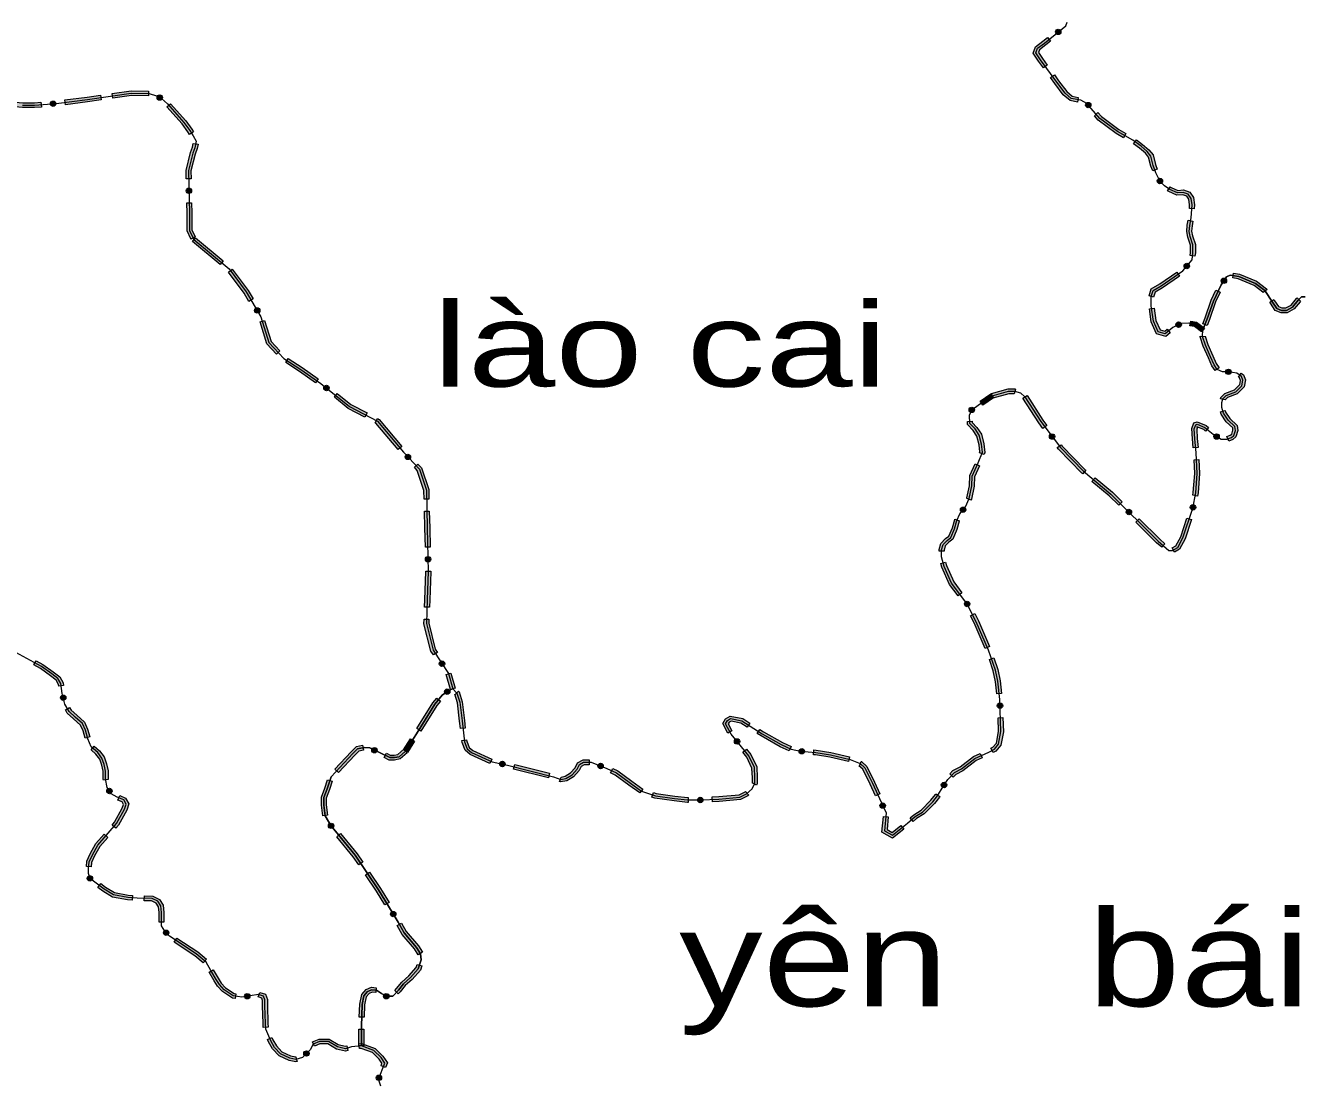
# Model space of a CAD drawing. Header units: metres. Extents: x -835890 to 1024355, y 79891 to 2211954.
# Drawn here: x -450619 to -344200, y 1962861 to 2050853 of the extents above; entities that cross this region are included whole.
import ezdxf
from ezdxf.enums import TextEntityAlignment as Align

# ---------------------------------------------------------------- set-up
doc = ezdxf.new("R2010")
doc.units = ezdxf.units.M
doc.header["$LTSCALE"] = 2200
for name, color, linetype, lineweight in [('10', 7, 'Continuous', 13), ('12', 7, 'Continuous', 13), ('13', 7, 'Continuous', 13), ('15', 7, 'Continuous', 13), ('37', 7, 'Continuous', 13)]:
    doc.layers.add(name, color=color, linetype=linetype, lineweight=lineweight)
doc.layers.add('3', color=7, linetype='Continuous')

msp = doc.modelspace()

# ---------------------------------------------------------------- hatches: boundary and pattern name
at = {"layer": '37'}
for points in [[(-365269, 2049541), (-365650, 2049234), (-366170, 2048840), (-366265, 2048601), (-365938, 2048111), (-365533, 2047554), (-365856, 2047318), (-366267, 2047882), (-366714, 2048554), (-366500, 2049091), (-365897, 2049549), (-365520, 2049852)], [(-364791, 2050182, 1), (-364440, 2050464, 1)], [(-364944, 2046746), (-364586, 2046256), (-363904, 2045345), (-363458, 2044967), (-362949, 2044870), (-363024, 2044477), (-363636, 2044594), (-364197, 2045069), (-364908, 2046018), (-365267, 2046510)], [(-443394, 2045189), (-441824, 2045414), (-440378, 2045387), (-440385, 2044987), (-441799, 2045014), (-443337, 2044793)], [(-452191, 2044697), (-451726, 2044498), (-450854, 2044418), (-449876, 2044418), (-449335, 2044460), (-449304, 2044061), (-449861, 2044018), (-450872, 2044018), (-451825, 2044105), (-452349, 2044330)], [(-448098, 2044355, 1), (-448546, 2044320, 1)], [(-447354, 2044650), (-445501, 2044887), (-444384, 2045047), (-444327, 2044651), (-445447, 2044490), (-447304, 2044253)], [(-439249, 2044746, 1), (-439646, 2044958, 1)], [(-438541, 2044339), (-437275, 2042906), (-436768, 2042229), (-436622, 2041996), (-436961, 2041784), (-437098, 2042003), (-437586, 2042654), (-438841, 2044074)], [(-361970, 2044056, 1), (-362266, 2044395, 1)], [(-361309, 2043605), (-361009, 2043262), (-359584, 2042197), (-358978, 2041848), (-359178, 2041501), (-359804, 2041862), (-361283, 2042967), (-361610, 2043341)], [(-358108, 2041317), (-357596, 2040947), (-357072, 2040503), (-356723, 2040066), (-356521, 2039260), (-356377, 2038876), (-356752, 2038736), (-356904, 2039141), (-357089, 2039885), (-357360, 2040223), (-357843, 2040632), (-358342, 2040993)], [(-436255, 2040961), (-436321, 2040605), (-436504, 2040147), (-436856, 2038738), (-436839, 2038088), (-437239, 2038078), (-437257, 2038782), (-436886, 2040270), (-436707, 2040717), (-436648, 2041034)], [(-355998, 2037732, 1), (-356300, 2038065, 1)], [(-437008, 2036858, 1), (-437019, 2037308, 1)], [(-355293, 2037409), (-355222, 2037362), (-354665, 2037118), (-354187, 2037156), (-353659, 2036964), (-353365, 2036523), (-353278, 2035914), (-353302, 2035579), (-353701, 2035607), (-353680, 2035900), (-353748, 2036376), (-353919, 2036633), (-354242, 2036750), (-354733, 2036711), (-355415, 2037010), (-355515, 2037076)], [(-436788, 2036088), (-436766, 2035232), (-436766, 2033826), (-436490, 2033247), (-436485, 2033238), (-436846, 2033065), (-436851, 2033075), (-437166, 2033735), (-437166, 2035227), (-437188, 2036078)], [(-353402, 2034562), (-353474, 2034176), (-353510, 2033709), (-353440, 2033322), (-353202, 2032607), (-353202, 2031903), (-353238, 2031628), (-353635, 2031681), (-353602, 2031929), (-353602, 2032542), (-353828, 2033222), (-353913, 2033688), (-353871, 2034228), (-353795, 2034636)], [(-436473, 2033170), (-434169, 2031249), (-434426, 2030942), (-436729, 2032863)], [(-433401, 2030544), (-432093, 2028774), (-431672, 2028071), (-432015, 2027866), (-432426, 2028552), (-433722, 2030306)], [(-354057, 2030641, 1), (-353769, 2030987, 1)], [(-354525, 2029975), (-355946, 2028996), (-356544, 2028644), (-356673, 2028224), (-357056, 2028341), (-356881, 2028910), (-356162, 2029334), (-354752, 2030304)], [(-350949, 2029396, 1), (-350705, 2029773, 1)], [(-347553, 2028620), (-347569, 2028644), (-348297, 2029191), (-349627, 2029753), (-350074, 2029824), (-350012, 2030219), (-349517, 2030141), (-348097, 2029540), (-347276, 2028924), (-347222, 2028845)], [(-351126, 2028621), (-351517, 2027816), (-352018, 2026351), (-352213, 2025848), (-352586, 2025992), (-352393, 2026489), (-351887, 2027969), (-351486, 2028796)], [(-431213, 2026918, 1), (-431445, 2027304, 1)], [(-356637, 2027315), (-356480, 2026276), (-356141, 2025497), (-355753, 2025393), (-355561, 2025549), (-355308, 2025239), (-355659, 2024954), (-356431, 2025160), (-356867, 2026164), (-357033, 2027256)], [(-344431, 2027890), (-344485, 2027837), (-344968, 2027232), (-345552, 2026918), (-346067, 2026918), (-346549, 2027111), (-346931, 2027705), (-346991, 2027793), (-346660, 2028018), (-346597, 2027926), (-346282, 2027435), (-345990, 2027318), (-345653, 2027318), (-345229, 2027546), (-344783, 2028104), (-344714, 2028173)], [(-430709, 2026274), (-430174, 2024532), (-429432, 2023740), (-429724, 2023467), (-430529, 2024326), (-431092, 2026156)], [(-353582, 2026231), (-353105, 2026136), (-352449, 2025644), (-352689, 2025324), (-353272, 2025762), (-353661, 2025839)], [(-354392, 2026025, 1), (-354795, 2025823, 1)], [(-352393, 2024943), (-352391, 2024974), (-352173, 2024281), (-351751, 2023323), (-351469, 2022682), (-351225, 2022334), (-351553, 2022104), (-351819, 2022485), (-352117, 2023161), (-352548, 2024140), (-352794, 2024921), (-352792, 2024961)], [(-428737, 2023100), (-427585, 2022354), (-426245, 2021416), (-426475, 2021089), (-427808, 2022022), (-428954, 2022764)], [(-350222, 2021961, 1), (-350666, 2022031, 1)], [(-349391, 2021881), (-349193, 2021742), (-349037, 2021324), (-349133, 2020743), (-349712, 2020164), (-350526, 2019854), (-350727, 2019652), (-350727, 2019655), (-351115, 2019752), (-351089, 2019856), (-350748, 2020197), (-349935, 2020507), (-349507, 2020935), (-349449, 2021284), (-349524, 2021486), (-349620, 2021553)], [(-425386, 2020510, 1), (-425739, 2020790, 1)], [(-424655, 2020185), (-423521, 2019285), (-422184, 2018569), (-422373, 2018216), (-423742, 2018949), (-424904, 2019871)], [(-370007, 2019820), (-370890, 2019231), (-371112, 2019564), (-370229, 2020153)], [(-368279, 2020173), (-368282, 2020174), (-368735, 2020174), (-370063, 2019794), (-370173, 2020179), (-368791, 2020574), (-368236, 2020574), (-368189, 2020563)], [(-365894, 2017285), (-366235, 2017741), (-367555, 2019800), (-367218, 2020015), (-365906, 2017969), (-365574, 2017525)], [(-372004, 2018695, 1), (-371637, 2018955, 1)], [(-421303, 2018096), (-421180, 2018030), (-419293, 2015779), (-419599, 2015522), (-421437, 2017714), (-421492, 2017744)], [(-371787, 2017880), (-371781, 2017782), (-371394, 2017360), (-371017, 2016815), (-370812, 2015992), (-370727, 2015271), (-370791, 2015107), (-371163, 2015253), (-371136, 2015323), (-371206, 2015920), (-371388, 2016647), (-371708, 2017110), (-372173, 2017617), (-372186, 2017857)], [(-352348, 2017052), (-352502, 2017177), (-353065, 2017409), (-353016, 2017425), (-353088, 2017207), (-353052, 2016436), (-352977, 2015689), (-353375, 2015650), (-353451, 2016406), (-353492, 2017263), (-353332, 2017742), (-353050, 2017836), (-352296, 2017525), (-352096, 2017363)], [(-350717, 2018769), (-350684, 2018635), (-350329, 2018101), (-349712, 2017525), (-349658, 2017100), (-349826, 2016574), (-350090, 2016362), (-350419, 2016231), (-350568, 2016602), (-350293, 2016712), (-350170, 2016810), (-350066, 2017137), (-350091, 2017332), (-350636, 2017841), (-351055, 2018470), (-351105, 2018672)], [(-365269, 2016785, 1), (-364999, 2016425, 1)], [(-351624, 2016714, 1), (-351233, 2016491, 1)], [(-362581, 2013493), (-362663, 2013561), (-364597, 2015554), (-364695, 2015685), (-364374, 2015925), (-364292, 2015815), (-362391, 2013855), (-362325, 2013800)], [(-418626, 2014741, 1), (-418935, 2015069, 1)], [(-352909, 2014681), (-352857, 2013511), (-352975, 2011900), (-353021, 2011646), (-353415, 2011717), (-353372, 2011950), (-353258, 2013517), (-353309, 2014663)], [(-417950, 2014313), (-417648, 2013993), (-417044, 2012180), (-417023, 2011384), (-417423, 2011373), (-417442, 2012110), (-418000, 2013783), (-418241, 2014039)], [(-371169, 2014169), (-371593, 2013251), (-371612, 2012459), (-371853, 2011374), (-371886, 2011300), (-372252, 2011462), (-372235, 2011500), (-372011, 2012508), (-371991, 2013344), (-371532, 2014337)], [(-359584, 2010875), (-360377, 2011661), (-361812, 2012854), (-361556, 2013161), (-360107, 2011957), (-359302, 2011159)], [(-416997, 2010384), (-416960, 2008995), (-416924, 2007384), (-417323, 2007375), (-417360, 2008986), (-417397, 2010374)], [(-372681, 2010331, 1), (-372400, 2010682, 1)], [(-358893, 2010472, 1), (-358573, 2010155, 1)], [(-353437, 2010476, 1), (-353357, 2010919, 1)], [(-372853, 2009570), (-372862, 2009549), (-373055, 2008852), (-373391, 2008054), (-373733, 2007798), (-374034, 2007496), (-374130, 2007144), (-374133, 2007049), (-374533, 2007062), (-374528, 2007204), (-374392, 2007704), (-373996, 2008100), (-373718, 2008309), (-373434, 2008984), (-373240, 2009682), (-373221, 2009728)], [(-355998, 2007374), (-356428, 2007748), (-358163, 2009467), (-357882, 2009752), (-356155, 2008041), (-355735, 2007676)], [(-353518, 2009684), (-354054, 2008087), (-354516, 2007205), (-354931, 2006979), (-355123, 2007330), (-354814, 2007498), (-354423, 2008244), (-353897, 2009811)], [(-417096, 2006155, 1), (-417106, 2006605, 1)], [(-374009, 2006132), (-373928, 2005847), (-373323, 2004485), (-372639, 2003572), (-372959, 2003332), (-373670, 2004282), (-374305, 2005710), (-374394, 2006022)], [(-416878, 2005385), (-416877, 2005337), (-416960, 2003007), (-416987, 2002374), (-417386, 2002391), (-417360, 2003022), (-417277, 2005340), (-417278, 2005376)], [(-372101, 2002449, 1), (-372306, 2002850, 1)], [(-371570, 2001851), (-371263, 2001252), (-370331, 1999105), (-370698, 1998946), (-371625, 2001081), (-371926, 2001668)], [(-417028, 2001375), (-417042, 2001043), (-416497, 1998884), (-416324, 1998621), (-416658, 1998401), (-416869, 1998720), (-417444, 2001001), (-417428, 2001391)], [(-449740, 1997925), (-449171, 1997619), (-448306, 1996989), (-447767, 1996574), (-447497, 1996079), (-447465, 1995852), (-447861, 1995796), (-447883, 1995951), (-448078, 1996308), (-448546, 1996669), (-449385, 1997279), (-449930, 1997572)], [(-415817, 1997488, 1), (-416064, 1997864, 1)], [(-369980, 1998154), (-369643, 1997189), (-369445, 1996236), (-369338, 1995190), (-369736, 1995149), (-369841, 1996175), (-370030, 1997082), (-370357, 1998022)], [(-415201, 1996893), (-414851, 1995634), (-415236, 1995527), (-415586, 1996786)], [(-415681, 1995210, 1), (-415318, 1995476, 1)], [(-414400, 1992271), (-414468, 1992883), (-414659, 1994415), (-414872, 1995126), (-414844, 1995098), (-414561, 1995381), (-414518, 1995338), (-414266, 1994498), (-414070, 1992930), (-414002, 1992315)], [(-447423, 1994625, 1), (-447537, 1995060, 1)], [(-416074, 1994539), (-416372, 1994184), (-417694, 1992053), (-418034, 1992264), (-416697, 1994419), (-416380, 1994796)], [(-369461, 1993948, 1), (-369477, 1994397, 1)], [(-446947, 1994016), (-446834, 1993814), (-446355, 1993372), (-445703, 1992802), (-445448, 1992206), (-445267, 1991581), (-445652, 1991470), (-445825, 1992071), (-446035, 1992561), (-446623, 1993075), (-447151, 1993563), (-447296, 1993820)], [(-390531, 1992388), (-391049, 1992718), (-391869, 1992889), (-392027, 1992799), (-392100, 1992670), (-391789, 1992083), (-392142, 1991896), (-392557, 1992678), (-392320, 1993092), (-391936, 1993312), (-390896, 1993095), (-390316, 1992725)], [(-387036, 1990401), (-387773, 1990752), (-389371, 1991650), (-389688, 1991851), (-389473, 1992188), (-389166, 1991993), (-387589, 1991108), (-386864, 1990762)], [(-369233, 1993180), (-369190, 1992005), (-369397, 1990887), (-369806, 1990388), (-370051, 1990265), (-370230, 1990623), (-370061, 1990707), (-369772, 1991061), (-369592, 1992035), (-369633, 1993166)], [(-418225, 1991205), (-418805, 1990281), (-419144, 1990494), (-418564, 1991418)], [(-411962, 1989363), (-413604, 1990101), (-414011, 1990463), (-414271, 1991113), (-414289, 1991277), (-413892, 1991321), (-413879, 1991211), (-413675, 1990699), (-413384, 1990441), (-411798, 1989727)], [(-391225, 1991018, 1), (-391511, 1991366, 1)], [(-444902, 1990792), (-444463, 1990415), (-444083, 1989908), (-443875, 1989325), (-443752, 1988748), (-443752, 1988085), (-443742, 1988030), (-444137, 1987964), (-444152, 1988052), (-444152, 1988706), (-444261, 1989215), (-444440, 1989717), (-444757, 1990140), (-445163, 1990488)], [(-422470, 1990482), (-422864, 1990398), (-423207, 1990054), (-424568, 1988606), (-424860, 1988880), (-423495, 1990333), (-423064, 1990764), (-422554, 1990873)], [(-421763, 1990564, 1), (-421359, 1990366, 1)], [(-418844, 1990236), (-419426, 1989736), (-419884, 1989645), (-420338, 1989645), (-420750, 1989846), (-420574, 1990206), (-420245, 1990045), (-419924, 1990045), (-419607, 1990108), (-419105, 1990539)], [(-390580, 1990545), (-390222, 1990108), (-389729, 1989081), (-389688, 1988183), (-389688, 1987666), (-389739, 1987565), (-390097, 1987743), (-390088, 1987760), (-390088, 1988174), (-390125, 1988981), (-390562, 1989892), (-390889, 1990291)], [(-386199, 1990397, 1), (-385750, 1990356, 1)], [(-382082, 1989518), (-383633, 1989881), (-384840, 1990072), (-384997, 1990087), (-384960, 1990485), (-384790, 1990470), (-383556, 1990274), (-381991, 1989908)], [(-370958, 1989832), (-371456, 1989600), (-372575, 1988751), (-373142, 1988448), (-373371, 1988211), (-373659, 1988489), (-373386, 1988771), (-372791, 1989089), (-371664, 1989944), (-371128, 1990195)], [(-411130, 1989360, 1), (-410689, 1989266, 1)], [(-407077, 1988155), (-409985, 1988890), (-409887, 1989278), (-406979, 1988543)], [(-403671, 1989257), (-404089, 1989257), (-404338, 1989119), (-404517, 1988761), (-404981, 1988255), (-405540, 1987911), (-406057, 1987817), (-406149, 1987851), (-406009, 1988225), (-406020, 1988230), (-405686, 1988291), (-405238, 1988566), (-404850, 1988990), (-404641, 1989408), (-404193, 1989657), (-403671, 1989657)], [(-402938, 1989231, 1), (-402519, 1989068, 1)], [(-379840, 1986674), (-380281, 1987633), (-380883, 1988875), (-381215, 1989174), (-381183, 1989161), (-381032, 1989531), (-380999, 1989518), (-380557, 1989120), (-379919, 1987804), (-379477, 1986841)], [(-425084, 1987878), (-425312, 1987182), (-425572, 1986476), (-425572, 1985905), (-425461, 1985058), (-425858, 1985006), (-425972, 1985879), (-425972, 1986547), (-425690, 1987314), (-425464, 1988003)], [(-399453, 1986904), (-400366, 1987551), (-401514, 1988393), (-401896, 1988576), (-401724, 1988937), (-401307, 1988738), (-400132, 1987875), (-399222, 1987231)], [(-443517, 1986874, 1), (-443760, 1987253, 1)], [(-395428, 1986118), (-395496, 1986118), (-396594, 1986236), (-398204, 1986471), (-398455, 1986555), (-398329, 1986935), (-398111, 1986862), (-396544, 1986633), (-395474, 1986518), (-395428, 1986518)], [(-390388, 1986731), (-390471, 1986655), (-391072, 1986355), (-392857, 1986196), (-393419, 1986167), (-393439, 1986567), (-392885, 1986595), (-391183, 1986746), (-390700, 1986988), (-390658, 1987026)], [(-374257, 1987381, 1), (-374007, 1987756, 1)], [(-442768, 1986682), (-442299, 1986481), (-442030, 1985996), (-442198, 1985469), (-442876, 1984232), (-443114, 1983958), (-443416, 1984221), (-443206, 1984462), (-442567, 1985628), (-442464, 1985953), (-442583, 1986167), (-442926, 1986314)], [(-394653, 1986318, 1), (-394203, 1986318, 1)], [(-379335, 1986053, 1), (-379147, 1985644, 1)], [(-374481, 1986612), (-374512, 1986559), (-374914, 1986036), (-375792, 1985158), (-376418, 1984766), (-376694, 1984530), (-376954, 1984833), (-376656, 1985089), (-376043, 1985473), (-375216, 1986300), (-374843, 1986784), (-374824, 1986817)], [(-377470, 1983889), (-378410, 1983134), (-379297, 1983645), (-379168, 1984941), (-378770, 1984902), (-378873, 1983862), (-378447, 1983617), (-377720, 1984200)], [(-425030, 1983988, 1), (-425313, 1984337, 1)], [(-443770, 1983203), (-444427, 1982447), (-444878, 1981658), (-445130, 1981117), (-445154, 1980756), (-445553, 1980783), (-445524, 1981219), (-445233, 1981842), (-444755, 1982680), (-444072, 1983466)], [(-424386, 1983512), (-423016, 1981826), (-422541, 1981128), (-422871, 1980903), (-423337, 1981586), (-424697, 1983260)], [(-445207, 1979564, 1), (-445316, 1980001, 1)], [(-421977, 1980302), (-421053, 1978946), (-420345, 1977774), (-420687, 1977567), (-421389, 1978730), (-422308, 1980077)], [(-444357, 1979344), (-443957, 1979048), (-443220, 1978605), (-442068, 1978382), (-441717, 1978365), (-441737, 1977965), (-442116, 1977984), (-443366, 1978226), (-444179, 1978714), (-444595, 1979022)], [(-440722, 1978326), (-440028, 1978304), (-439478, 1978029), (-439146, 1977555), (-439103, 1976950), (-439103, 1976323), (-439103, 1976130), (-439503, 1976130), (-439503, 1976323), (-439503, 1976936), (-439537, 1977416), (-439748, 1977717), (-440128, 1977907), (-440734, 1977926)], [(-419886, 1976619, 1), (-420115, 1977007, 1)], [(-438757, 1975090, 1), (-439060, 1975423, 1)], [(-419321, 1976049), (-418926, 1975349), (-417904, 1974152), (-417574, 1973638), (-417910, 1973422), (-418225, 1973913), (-419255, 1975118), (-419670, 1975852)], [(-438027, 1974800), (-436278, 1973654), (-435564, 1973055), (-435821, 1972748), (-436517, 1973332), (-438247, 1974466)], [(-434986, 1972166), (-434580, 1971465), (-434321, 1971056), (-433962, 1970662), (-433244, 1970194), (-433108, 1970172), (-433174, 1969777), (-433392, 1969814), (-434224, 1970354), (-434640, 1970813), (-434922, 1971257), (-435333, 1971966)], [(-417621, 1972500), (-417732, 1972148), (-418427, 1971370), (-419003, 1970871), (-419423, 1970337), (-419582, 1970164), (-419876, 1970435), (-419727, 1970596), (-419294, 1971148), (-418709, 1971656), (-418087, 1972351), (-418002, 1972620)], [(-431933, 1970002, 1), (-432377, 1969928, 1)], [(-431103, 1970288), (-430645, 1970122), (-430484, 1969691), (-430484, 1969154), (-430445, 1967727), (-430420, 1967398), (-430819, 1967367), (-430845, 1967707), (-430884, 1969149), (-430884, 1969619), (-430955, 1969809), (-431240, 1969912)], [(-421458, 1970272), (-421750, 1970301), (-422010, 1970185), (-422256, 1969908), (-422397, 1969241), (-422430, 1968206), (-422829, 1968219), (-422795, 1969289), (-422626, 1970095), (-422252, 1970515), (-421815, 1970710), (-421418, 1970670)], [(-420775, 1970079, 1), (-420389, 1969847, 1)], [(-422454, 1967213), (-422454, 1966785), (-422454, 1965816), (-422854, 1965816), (-422854, 1966785), (-422854, 1967213)], [(-430101, 1966525), (-430020, 1966333), (-429728, 1965820), (-429267, 1965324), (-428547, 1965000), (-428113, 1964900), (-428118, 1964899), (-428008, 1964514), (-428103, 1964487), (-428676, 1964619), (-429505, 1964993), (-430052, 1965582), (-430379, 1966155), (-430470, 1966371)], [(-426711, 1966165), (-426181, 1966387), (-425341, 1966387), (-424578, 1965928), (-423990, 1965797), (-423877, 1965830), (-423767, 1965445), (-423978, 1965385), (-424728, 1965552), (-425452, 1965987), (-426100, 1965987), (-426557, 1965796)], [(-422858, 1965998), (-422629, 1966019), (-421494, 1965615), (-420854, 1964973), (-420488, 1964423), (-420641, 1964028), (-421014, 1964173), (-420936, 1964374), (-421165, 1964719), (-421714, 1965269), (-422679, 1965613), (-422821, 1965599)], [(-427065, 1965349, 1), (-427383, 1965031, 1)], [(-421271, 1962959, 1), (-421108, 1963378, 1)]]:
    msp.add_hatch(color=256, dxfattribs=at).paths.add_polyline_path(points)

# ---------------------------------------------------------------- linework, layer by layer
at = {"layer": '10'}
for points in [[(-344053, 2028242), (-344363, 2028242), (-344634, 2027970), (-345099, 2027389), (-345602, 2027118), (-346028, 2027118), (-346415, 2027273), (-346764, 2027815), (-347422, 2028784), (-348197, 2029365), (-349572, 2029947), (-350308, 2030063), (-350618, 2029908), (-351044, 2029249), (-351702, 2027893), (-352206, 2026420), (-352569, 2025484), (-353189, 2025949), (-353769, 2026065), (-354389, 2026026), (-355086, 2025677), (-355706, 2025174), (-356286, 2025329), (-356674, 2026220), (-356867, 2027499), (-356867, 2028274), (-356712, 2028777), (-356054, 2029165), (-354253, 2030405), (-353479, 2031335), (-353402, 2031916), (-353402, 2032575), (-353634, 2033272), (-353711, 2033698), (-353673, 2034202), (-353556, 2034822), (-353479, 2035907), (-353556, 2036450), (-353789, 2036798), (-354215, 2036953), (-354699, 2036915), (-355318, 2037186), (-355783, 2037496), (-356170, 2037922), (-356480, 2038581), (-356712, 2039201), (-356906, 2039976), (-357216, 2040363), (-357719, 2040789), (-358416, 2041293), (-359694, 2042029), (-361146, 2043114), (-362230, 2044354), (-362734, 2044625), (-363547, 2044780), (-364050, 2045207), (-364747, 2046137), (-366102, 2047997), (-366490, 2048578), (-366335, 2048965), (-365773, 2049392), (-363992, 2050825), (-363876, 2051135)], [(-450863, 2044218), (-449868, 2044218), (-448072, 2044357), (-445474, 2044688), (-441811, 2045214), (-440319, 2045186), (-439711, 2044993), (-439296, 2044771), (-438799, 2044329), (-437431, 2042780), (-436933, 2042116), (-436657, 2041674), (-436408, 2041231), (-436514, 2040661), (-436695, 2040209), (-437057, 2038760), (-436966, 2035229), (-436966, 2033781), (-436601, 2033017)], [(-436601, 2033017), (-433670, 2030572), (-432260, 2028663), (-431015, 2026588), (-430351, 2024429), (-429107, 2023101), (-427697, 2022188), (-426037, 2021026), (-423631, 2019117), (-421308, 2017872), (-419151, 2015299), (-417824, 2013888), (-417243, 2012145), (-417160, 2008991), (-417077, 2005338), (-417160, 2003014), (-417243, 2001022), (-416683, 1998802), (-415397, 1996851), (-415044, 1995581)], [(-422131, 1970350), (-422441, 1970002), (-422596, 1969265), (-422654, 1967444), (-422654, 1966785), (-422654, 1965816), (-423463, 1965740), (-423984, 1965591), (-424653, 1965740), (-425397, 1966187), (-426141, 1966187), (-426655, 1965972), (-426907, 1965507), (-427566, 1964848), (-428108, 1964693), (-428611, 1964810), (-429386, 1965159), (-429890, 1965701), (-430200, 1966244), (-430606, 1967213), (-430645, 1967717), (-430684, 1969151), (-430684, 1969655), (-430800, 1969965), (-431226, 1970120), (-432621, 1969888), (-433318, 1970004), (-434093, 1970508), (-434480, 1970934), (-434751, 1971361), (-435178, 1972097), (-435565, 1972795), (-436398, 1973493), (-438645, 1974966), (-439032, 1975392), (-439303, 1975819), (-439303, 1976323), (-439303, 1976943), (-439342, 1977486), (-439613, 1977873), (-440078, 1978106), (-441317, 1978144), (-442092, 1978183), (-443293, 1978416), (-444068, 1978881), (-444959, 1979540), (-445249, 1979734), (-445366, 1980199), (-445366, 1980587), (-445327, 1981168), (-445056, 1981750), (-444591, 1982564), (-443041, 1984347), (-442383, 1985548), (-442247, 1985975), (-442441, 1986324), (-442983, 1986556), (-443487, 1986828), (-443835, 1987370), (-443952, 1988068), (-443952, 1988727), (-444068, 1989270), (-444262, 1989812), (-444610, 1990278), (-445152, 1990743), (-445424, 1991402), (-445637, 1992138), (-445869, 1992681), (-446489, 1993224), (-446993, 1993689), (-447341, 1994309), (-447574, 1995201), (-447690, 1996015), (-447922, 1996441), (-448426, 1996829), (-449278, 1997449), (-451428, 1998605)], [(-415044, 1995581), (-415071, 1995570), (-415334, 1995464), (-415915, 1995038), (-416535, 1994302), (-417929, 1992054), (-418975, 1990387), (-419517, 1989922), (-419904, 1989845), (-420291, 1989845), (-421957, 1990659), (-422422, 1990697), (-422964, 1990581), (-423351, 1990194), (-425171, 1988256), (-425501, 1987248), (-425772, 1986512), (-425772, 1985892), (-425656, 1985000), (-425191, 1984186), (-423177, 1981706), (-421221, 1978838), (-420098, 1976978), (-419594, 1976125), (-419091, 1975234), (-418064, 1974032), (-417716, 1973490), (-417677, 1972986), (-417910, 1972249), (-418568, 1971513), (-419149, 1971009), (-419575, 1970467), (-420040, 1969963), (-420582, 1969963), (-420969, 1970195), (-421395, 1970467), (-421783, 1970505), (-422131, 1970350)]]:
    msp.add_lwpolyline(points, dxfattribs=at)
at = {"layer": '12'}
for points in [[(-349243, 2021304), (-349359, 2021614), (-349746, 2021886), (-350482, 2022002), (-350947, 2022002), (-351373, 2022196), (-351644, 2022583), (-351934, 2023242), (-352360, 2024211), (-352593, 2024947), (-352569, 2025484), (-352206, 2026420), (-351702, 2027893), (-351044, 2029249), (-350618, 2029908), (-350308, 2030063), (-349572, 2029947), (-348197, 2029365), (-347422, 2028784), (-346764, 2027815), (-346415, 2027273), (-346028, 2027118), (-345602, 2027118), (-345099, 2027389), (-344634, 2027970), (-344363, 2028242), (-344053, 2028242)], [(-391863, 1991797), (-392328, 1992674), (-392173, 1992945), (-391902, 1993100), (-390973, 1992906), (-389269, 1991821), (-387681, 1990930), (-386867, 1990542), (-386093, 1990387), (-384815, 1990271), (-383595, 1990077), (-381959, 1989695), (-381107, 1989346), (-380720, 1988997), (-380100, 1987718), (-379209, 1985780), (-378938, 1985238), (-379085, 1983754), (-378429, 1983375), (-377159, 1984394), (-376537, 1984928), (-375917, 1985315), (-375065, 1986168), (-374678, 1986672), (-374213, 1987447), (-373826, 1988028), (-373264, 1988610), (-372683, 1988920), (-371560, 1989772), (-370398, 1990315), (-369933, 1990547), (-369585, 1990974), (-369391, 1992020), (-369488, 1994694), (-369643, 1996206), (-369837, 1997136), (-370417, 1998802), (-371444, 2001167), (-372218, 2002678), (-373497, 2004383), (-374116, 2005779), (-374349, 2006592), (-374329, 2007174), (-374213, 2007600), (-373864, 2007949), (-373555, 2008181), (-373245, 2008918), (-373051, 2009615), (-372819, 2010158), (-372354, 2010739), (-372044, 2011437), (-371812, 2012483), (-371792, 2013297), (-371280, 2014406), (-370932, 2015297), (-371009, 2015956), (-371203, 2016731), (-371551, 2017235), (-371977, 2017700), (-372016, 2018397), (-371822, 2018824), (-371164, 2019289), (-370118, 2019986), (-368763, 2020374), (-368259, 2020374), (-367756, 2020258), (-367388, 2019909), (-366071, 2017855), (-364444, 2015685), (-362527, 2013708), (-360242, 2011809), (-356292, 2007895), (-355401, 2007119), (-355091, 2007119), (-354665, 2007352), (-354239, 2008166), (-353406, 2010646), (-353174, 2011925), (-353058, 2013514), (-353135, 2015258), (-353251, 2016421), (-353290, 2017235), (-353174, 2017584), (-353058, 2017622), (-352399, 2017351), (-351586, 2016692), (-351044, 2016382), (-350579, 2016382), (-350192, 2016537), (-349998, 2016692), (-349862, 2017119), (-349901, 2017429), (-350482, 2017971), (-350869, 2018552), (-350986, 2019018), (-350986, 2019444), (-350908, 2019754), (-350637, 2020025), (-349824, 2020335), (-349320, 2020839), (-349243, 2021304)], [(-421036, 1962463), (-421232, 1963058), (-420712, 1964399), (-421009, 1964846), (-421604, 1965442), (-422654, 1965816), (-422654, 1966785), (-422654, 1967444), (-422596, 1969265), (-422441, 1970002), (-422131, 1970350), (-421783, 1970505), (-421395, 1970467), (-420969, 1970195), (-420582, 1969963), (-420040, 1969963), (-419575, 1970467), (-419149, 1971009), (-418568, 1971513), (-417910, 1972249), (-417677, 1972986), (-417716, 1973490), (-418064, 1974032), (-419091, 1975234), (-419594, 1976125), (-420098, 1976978), (-421221, 1978838), (-423177, 1981706), (-425191, 1984186), (-425656, 1985000), (-425772, 1985892), (-425772, 1986512), (-425501, 1987248), (-425171, 1988256), (-423351, 1990194), (-422964, 1990581), (-422422, 1990697), (-421957, 1990659), (-420291, 1989845), (-419904, 1989845), (-419517, 1989922), (-418975, 1990387), (-417929, 1992054), (-416535, 1994302), (-415915, 1995038), (-415334, 1995464), (-415044, 1995581), (-414695, 1995232), (-414463, 1994457), (-414269, 1992906), (-414075, 1991162), (-413843, 1990581), (-413494, 1990271), (-411771, 1989496), (-410493, 1989225), (-406658, 1988256), (-406039, 1988023), (-405613, 1988101), (-405109, 1988411), (-404683, 1988876), (-404490, 1989263), (-404141, 1989457), (-403521, 1989457), (-402224, 1988953), (-401411, 1988566), (-400249, 1987713), (-399319, 1987054), (-398157, 1986667), (-396569, 1986434), (-395485, 1986318), (-394400, 1986318), (-392871, 1986395), (-391128, 1986550), (-390586, 1986822), (-390121, 1987248), (-389888, 1987713), (-389888, 1988178), (-389927, 1989031), (-390392, 1990000), (-391863, 1991797)]]:
    msp.add_lwpolyline(points, dxfattribs=at)
at = {"layer": '13'}
for points in [[(-353556, 2036450), (-353789, 2036798), (-354215, 2036953), (-354699, 2036915), (-355318, 2037186), (-355783, 2037496), (-356170, 2037922), (-356480, 2038581), (-356712, 2039201), (-356906, 2039976), (-357216, 2040363), (-357719, 2040789), (-358416, 2041293), (-359694, 2042029), (-361146, 2043114), (-362230, 2044354), (-362734, 2044625), (-363547, 2044780), (-364050, 2045207), (-364747, 2046137), (-366102, 2047997), (-366490, 2048578), (-366335, 2048965), (-365773, 2049392), (-363992, 2050825), (-363876, 2051135)], [(-450863, 2044218), (-449868, 2044218), (-448072, 2044357), (-445474, 2044688), (-441811, 2045214), (-440319, 2045186), (-439711, 2044993), (-439296, 2044771), (-438799, 2044329), (-437431, 2042780), (-436933, 2042116), (-436657, 2041674), (-436408, 2041231), (-436514, 2040661), (-436695, 2040209), (-437057, 2038760), (-436966, 2035229), (-436966, 2033781), (-436721, 2033267), (-436601, 2033017)], [(-369585, 1990974), (-369391, 1992020), (-369488, 1994694), (-369643, 1996206), (-369837, 1997136), (-370417, 1998802), (-371444, 2001167), (-372218, 2002678), (-373497, 2004383), (-374116, 2005779), (-374349, 2006592), (-374329, 2007174), (-374213, 2007600), (-373864, 2007949), (-373555, 2008181), (-373245, 2008918), (-373051, 2009615), (-372819, 2010158), (-372354, 2010739), (-372044, 2011437), (-371812, 2012483), (-371792, 2013297), (-371280, 2014406), (-370932, 2015297), (-371009, 2015956), (-371203, 2016731), (-371551, 2017235), (-371977, 2017700), (-372016, 2018397), (-371822, 2018824), (-371164, 2019289), (-370118, 2019986), (-368763, 2020374), (-368259, 2020374), (-367756, 2020258), (-367388, 2019909), (-366071, 2017855), (-364444, 2015685), (-362527, 2013708), (-360242, 2011809), (-356292, 2007895), (-355401, 2007119), (-355091, 2007119), (-354665, 2007352), (-354239, 2008166), (-353406, 2010646), (-353174, 2011925), (-353058, 2013514), (-353135, 2015258), (-353251, 2016421), (-353290, 2017235), (-353174, 2017584), (-353058, 2017622), (-352399, 2017351), (-351586, 2016692), (-351044, 2016382), (-350579, 2016382), (-350192, 2016537), (-349998, 2016692), (-349862, 2017119), (-349901, 2017429), (-350482, 2017971), (-350869, 2018552), (-350986, 2019018), (-350986, 2019444), (-350908, 2019754), (-350637, 2020025), (-349824, 2020335), (-349320, 2020839), (-349243, 2021304), (-349359, 2021614), (-349746, 2021886), (-350482, 2022002), (-350947, 2022002), (-351373, 2022196), (-351644, 2022583), (-351934, 2023242), (-352360, 2024211), (-352593, 2024947), (-352569, 2025484), (-353189, 2025949), (-353769, 2026065), (-354389, 2026026), (-355086, 2025677), (-355706, 2025174), (-356286, 2025329), (-356674, 2026220), (-356867, 2027499), (-356867, 2028274), (-356712, 2028777), (-356054, 2029165), (-354253, 2030405), (-353479, 2031335), (-353402, 2031916), (-353402, 2032575), (-353634, 2033272), (-353711, 2033698), (-353673, 2034202), (-353556, 2034822), (-353479, 2035907), (-353556, 2036450)], [(-436601, 2033017), (-433670, 2030572), (-432260, 2028663), (-431015, 2026588), (-430351, 2024429), (-429107, 2023101), (-427697, 2022188), (-426037, 2021026), (-423631, 2019117), (-421308, 2017872), (-419151, 2015299), (-417824, 2013888), (-417243, 2012145), (-417160, 2008991), (-417077, 2005338), (-417160, 2003014), (-417243, 2001022), (-416683, 1998802), (-415397, 1996851), (-415044, 1995581)], [(-415044, 1995581), (-415036, 1995573), (-414695, 1995232), (-414463, 1994457), (-414269, 1992906), (-414075, 1991162), (-413843, 1990581), (-413494, 1990271), (-411771, 1989496), (-410493, 1989225), (-406658, 1988256), (-406039, 1988023), (-405613, 1988101), (-405109, 1988411), (-404683, 1988876), (-404490, 1989263), (-404141, 1989457), (-403521, 1989457), (-402224, 1988953), (-401411, 1988566), (-400249, 1987713), (-399319, 1987054), (-398157, 1986667), (-396569, 1986434), (-395485, 1986318), (-394400, 1986318), (-392871, 1986395), (-391128, 1986550), (-390586, 1986822), (-390121, 1987248), (-389888, 1987713), (-389888, 1988178), (-389927, 1989031), (-390392, 1990000), (-391863, 1991797), (-392328, 1992674), (-392173, 1992945), (-391902, 1993100), (-390973, 1992906), (-389269, 1991821), (-387681, 1990930), (-386867, 1990542), (-386093, 1990387), (-384815, 1990271), (-383595, 1990077), (-381959, 1989695), (-381107, 1989346), (-380720, 1988997), (-380100, 1987718), (-379209, 1985780), (-378938, 1985238), (-379085, 1983754), (-378429, 1983375), (-377159, 1984394), (-376537, 1984928), (-375917, 1985315), (-375065, 1986168), (-374678, 1986672), (-374213, 1987447), (-373826, 1988028), (-373264, 1988610), (-372683, 1988920), (-371560, 1989772), (-370398, 1990315), (-369933, 1990547), (-369585, 1990974)]]:
    msp.add_lwpolyline(points, dxfattribs=at)
at = {"layer": '15'}
msp.add_lwpolyline([(-421036, 1962463), (-421232, 1963058), (-420712, 1964399), (-421009, 1964846), (-421604, 1965442), (-422654, 1965816), (-423463, 1965740), (-423984, 1965591), (-424653, 1965740), (-425397, 1966187), (-426141, 1966187), (-426655, 1965972), (-426907, 1965507), (-427566, 1964848), (-428108, 1964693), (-428611, 1964810), (-429386, 1965159), (-429890, 1965701), (-430200, 1966244), (-430606, 1967213), (-430645, 1967717), (-430684, 1969151), (-430684, 1969655), (-430800, 1969965), (-431226, 1970120), (-432621, 1969888), (-433318, 1970004), (-434093, 1970508), (-434480, 1970934), (-434751, 1971361), (-435178, 1972097), (-435565, 1972795), (-436398, 1973493), (-438645, 1974966), (-439032, 1975392), (-439303, 1975819), (-439303, 1976323), (-439303, 1976943), (-439342, 1977486), (-439613, 1977873), (-440078, 1978106), (-441317, 1978144), (-442092, 1978183), (-443293, 1978416), (-444068, 1978881), (-444959, 1979540), (-445249, 1979734), (-445366, 1980199), (-445366, 1980587), (-445327, 1981168), (-445056, 1981750), (-444591, 1982564), (-443041, 1984347), (-442383, 1985548), (-442247, 1985975), (-442441, 1986324), (-442983, 1986556), (-443487, 1986828), (-443835, 1987370), (-443952, 1988068), (-443952, 1988727), (-444068, 1989270), (-444262, 1989812), (-444610, 1990278), (-445152, 1990743), (-445424, 1991402), (-445637, 1992138), (-445869, 1992681), (-446489, 1993224), (-446993, 1993689), (-447341, 1994309), (-447574, 1995201), (-447690, 1996015), (-447922, 1996441), (-448426, 1996829), (-449278, 1997449), (-451428, 1998605)], dxfattribs=at)
at = {"layer": '37'}
for points in [[(-365269, 2049541), (-365650, 2049234), (-366170, 2048840), (-366265, 2048601), (-365938, 2048111), (-365533, 2047554), (-365856, 2047318), (-366267, 2047882), (-366714, 2048554), (-366500, 2049091), (-365897, 2049549), (-365520, 2049852)], [(-364944, 2046746), (-364586, 2046256), (-363904, 2045345), (-363458, 2044967), (-362949, 2044870), (-363024, 2044477), (-363636, 2044594), (-364197, 2045069), (-364908, 2046018), (-365267, 2046510)], [(-443394, 2045189), (-441824, 2045414), (-440378, 2045387), (-440385, 2044987), (-441799, 2045014), (-443337, 2044793)], [(-452191, 2044697), (-451726, 2044498), (-450854, 2044418), (-449876, 2044418), (-449335, 2044460), (-449304, 2044061), (-449861, 2044018), (-450872, 2044018), (-451825, 2044105), (-452349, 2044330)], [(-447354, 2044650), (-445501, 2044887), (-444384, 2045047), (-444327, 2044651), (-445447, 2044490), (-447304, 2044253)], [(-438541, 2044339), (-437275, 2042906), (-436768, 2042229), (-436622, 2041996), (-436961, 2041784), (-437098, 2042003), (-437586, 2042654), (-438841, 2044074)], [(-361309, 2043605), (-361009, 2043262), (-359584, 2042197), (-358978, 2041848), (-359178, 2041501), (-359804, 2041862), (-361283, 2042967), (-361610, 2043341)], [(-358108, 2041317), (-357596, 2040947), (-357072, 2040503), (-356723, 2040066), (-356521, 2039260), (-356377, 2038876), (-356752, 2038736), (-356904, 2039141), (-357089, 2039885), (-357360, 2040223), (-357843, 2040632), (-358342, 2040993)], [(-436255, 2040961), (-436321, 2040605), (-436504, 2040147), (-436856, 2038738), (-436839, 2038088), (-437239, 2038078), (-437257, 2038782), (-436886, 2040270), (-436707, 2040717), (-436648, 2041034)], [(-355293, 2037409), (-355222, 2037362), (-354665, 2037118), (-354187, 2037156), (-353659, 2036964), (-353365, 2036523), (-353278, 2035914), (-353302, 2035579), (-353701, 2035607), (-353680, 2035900), (-353748, 2036376), (-353919, 2036633), (-354242, 2036750), (-354733, 2036711), (-355415, 2037010), (-355515, 2037076)], [(-436788, 2036088), (-436766, 2035232), (-436766, 2033826), (-436490, 2033247), (-436485, 2033238), (-436846, 2033065), (-436851, 2033075), (-437166, 2033735), (-437166, 2035227), (-437188, 2036078)], [(-353402, 2034562), (-353474, 2034176), (-353510, 2033709), (-353440, 2033322), (-353202, 2032607), (-353202, 2031903), (-353238, 2031628), (-353635, 2031681), (-353602, 2031929), (-353602, 2032542), (-353828, 2033222), (-353913, 2033688), (-353871, 2034228), (-353795, 2034636)], [(-436473, 2033170), (-434169, 2031249), (-434426, 2030942), (-436729, 2032863)], [(-433401, 2030544), (-432093, 2028774), (-431672, 2028071), (-432015, 2027866), (-432426, 2028552), (-433722, 2030306)], [(-354525, 2029975), (-355946, 2028996), (-356544, 2028644), (-356673, 2028224), (-357056, 2028341), (-356881, 2028910), (-356162, 2029334), (-354752, 2030304)], [(-347553, 2028620), (-347569, 2028644), (-348297, 2029191), (-349627, 2029753), (-350074, 2029824), (-350012, 2030219), (-349517, 2030141), (-348097, 2029540), (-347276, 2028924), (-347222, 2028845)], [(-351126, 2028621), (-351517, 2027816), (-352018, 2026351), (-352213, 2025848), (-352586, 2025992), (-352393, 2026489), (-351887, 2027969), (-351486, 2028796)], [(-356637, 2027315), (-356480, 2026276), (-356141, 2025497), (-355753, 2025393), (-355561, 2025549), (-355308, 2025239), (-355659, 2024954), (-356431, 2025160), (-356867, 2026164), (-357033, 2027256)], [(-344431, 2027890), (-344485, 2027837), (-344968, 2027232), (-345552, 2026918), (-346067, 2026918), (-346549, 2027111), (-346931, 2027705), (-346991, 2027793), (-346660, 2028018), (-346597, 2027926), (-346282, 2027435), (-345990, 2027318), (-345653, 2027318), (-345229, 2027546), (-344783, 2028104), (-344714, 2028173)], [(-430709, 2026274), (-430174, 2024532), (-429432, 2023740), (-429724, 2023467), (-430529, 2024326), (-431092, 2026156)], [(-353582, 2026231), (-353105, 2026136), (-352449, 2025644), (-352689, 2025324), (-353272, 2025762), (-353661, 2025839)], [(-352393, 2024943), (-352391, 2024974), (-352173, 2024281), (-351751, 2023323), (-351469, 2022682), (-351225, 2022334), (-351553, 2022104), (-351819, 2022485), (-352117, 2023161), (-352548, 2024140), (-352794, 2024921), (-352792, 2024961)], [(-428737, 2023100), (-427585, 2022354), (-426245, 2021416), (-426475, 2021089), (-427808, 2022022), (-428954, 2022764)], [(-349391, 2021881), (-349193, 2021742), (-349037, 2021324), (-349133, 2020743), (-349712, 2020164), (-350526, 2019854), (-350727, 2019652), (-350727, 2019655), (-351115, 2019752), (-351089, 2019856), (-350748, 2020197), (-349935, 2020507), (-349507, 2020935), (-349449, 2021284), (-349524, 2021486), (-349620, 2021553)], [(-424655, 2020185), (-423521, 2019285), (-422184, 2018569), (-422373, 2018216), (-423742, 2018949), (-424904, 2019871)], [(-370007, 2019820), (-370890, 2019231), (-371112, 2019564), (-370229, 2020153)], [(-368279, 2020173), (-368282, 2020174), (-368735, 2020174), (-370063, 2019794), (-370173, 2020179), (-368791, 2020574), (-368236, 2020574), (-368189, 2020563)], [(-365894, 2017285), (-366235, 2017741), (-367555, 2019800), (-367218, 2020015), (-365906, 2017969), (-365574, 2017525)], [(-421303, 2018096), (-421180, 2018030), (-419293, 2015779), (-419599, 2015522), (-421437, 2017714), (-421492, 2017744)], [(-371787, 2017880), (-371781, 2017782), (-371394, 2017360), (-371017, 2016815), (-370812, 2015992), (-370727, 2015271), (-370791, 2015107), (-371163, 2015253), (-371136, 2015323), (-371206, 2015920), (-371388, 2016647), (-371708, 2017110), (-372173, 2017617), (-372186, 2017857)], [(-352348, 2017052), (-352502, 2017177), (-353065, 2017409), (-353016, 2017425), (-353088, 2017207), (-353052, 2016436), (-352977, 2015689), (-353375, 2015650), (-353451, 2016406), (-353492, 2017263), (-353332, 2017742), (-353050, 2017836), (-352296, 2017525), (-352096, 2017363)], [(-350717, 2018769), (-350684, 2018635), (-350329, 2018101), (-349712, 2017525), (-349658, 2017100), (-349826, 2016574), (-350090, 2016362), (-350419, 2016231), (-350568, 2016602), (-350293, 2016712), (-350170, 2016810), (-350066, 2017137), (-350091, 2017332), (-350636, 2017841), (-351055, 2018470), (-351105, 2018672)], [(-362581, 2013493), (-362663, 2013561), (-364597, 2015554), (-364695, 2015685), (-364374, 2015925), (-364292, 2015815), (-362391, 2013855), (-362325, 2013800)], [(-352909, 2014681), (-352857, 2013511), (-352975, 2011900), (-353021, 2011646), (-353415, 2011717), (-353372, 2011950), (-353258, 2013517), (-353309, 2014663)], [(-417950, 2014313), (-417648, 2013993), (-417044, 2012180), (-417023, 2011384), (-417423, 2011373), (-417442, 2012110), (-418000, 2013783), (-418241, 2014039)], [(-371169, 2014169), (-371593, 2013251), (-371612, 2012459), (-371853, 2011374), (-371886, 2011300), (-372252, 2011462), (-372235, 2011500), (-372011, 2012508), (-371991, 2013344), (-371532, 2014337)], [(-359584, 2010875), (-360377, 2011661), (-361812, 2012854), (-361556, 2013161), (-360107, 2011957), (-359302, 2011159)], [(-416997, 2010384), (-416960, 2008995), (-416924, 2007384), (-417323, 2007375), (-417360, 2008986), (-417397, 2010374)], [(-372853, 2009570), (-372862, 2009549), (-373055, 2008852), (-373391, 2008054), (-373733, 2007798), (-374034, 2007496), (-374130, 2007144), (-374133, 2007049), (-374533, 2007062), (-374528, 2007204), (-374392, 2007704), (-373996, 2008100), (-373718, 2008309), (-373434, 2008984), (-373240, 2009682), (-373221, 2009728)], [(-355998, 2007374), (-356428, 2007748), (-358163, 2009467), (-357882, 2009752), (-356155, 2008041), (-355735, 2007676)], [(-353518, 2009684), (-354054, 2008087), (-354516, 2007205), (-354931, 2006979), (-355123, 2007330), (-354814, 2007498), (-354423, 2008244), (-353897, 2009811)], [(-374009, 2006132), (-373928, 2005847), (-373323, 2004485), (-372639, 2003572), (-372959, 2003332), (-373670, 2004282), (-374305, 2005710), (-374394, 2006022)], [(-416878, 2005385), (-416877, 2005337), (-416960, 2003007), (-416987, 2002374), (-417386, 2002391), (-417360, 2003022), (-417277, 2005340), (-417278, 2005376)], [(-371570, 2001851), (-371263, 2001252), (-370331, 1999105), (-370698, 1998946), (-371625, 2001081), (-371926, 2001668)], [(-417028, 2001375), (-417042, 2001043), (-416497, 1998884), (-416324, 1998621), (-416658, 1998401), (-416869, 1998720), (-417444, 2001001), (-417428, 2001391)], [(-449740, 1997925), (-449171, 1997619), (-448306, 1996989), (-447767, 1996574), (-447497, 1996079), (-447465, 1995852), (-447861, 1995796), (-447883, 1995951), (-448078, 1996308), (-448546, 1996669), (-449385, 1997279), (-449930, 1997572)], [(-369980, 1998154), (-369643, 1997189), (-369445, 1996236), (-369338, 1995190), (-369736, 1995149), (-369841, 1996175), (-370030, 1997082), (-370357, 1998022)], [(-415201, 1996893), (-414851, 1995634), (-415236, 1995527), (-415586, 1996786)], [(-414400, 1992271), (-414468, 1992883), (-414659, 1994415), (-414872, 1995126), (-414844, 1995098), (-414561, 1995381), (-414518, 1995338), (-414266, 1994498), (-414070, 1992930), (-414002, 1992315)], [(-416074, 1994539), (-416372, 1994184), (-417694, 1992053), (-418034, 1992264), (-416697, 1994419), (-416380, 1994796)], [(-446947, 1994016), (-446834, 1993814), (-446355, 1993372), (-445703, 1992802), (-445448, 1992206), (-445267, 1991581), (-445652, 1991470), (-445825, 1992071), (-446035, 1992561), (-446623, 1993075), (-447151, 1993563), (-447296, 1993820)], [(-390531, 1992388), (-391049, 1992718), (-391869, 1992889), (-392027, 1992799), (-392100, 1992670), (-391789, 1992083), (-392142, 1991896), (-392557, 1992678), (-392320, 1993092), (-391936, 1993312), (-390896, 1993095), (-390316, 1992725)], [(-387036, 1990401), (-387773, 1990752), (-389371, 1991650), (-389688, 1991851), (-389473, 1992188), (-389166, 1991993), (-387589, 1991108), (-386864, 1990762)], [(-369233, 1993180), (-369190, 1992005), (-369397, 1990887), (-369806, 1990388), (-370051, 1990265), (-370230, 1990623), (-370061, 1990707), (-369772, 1991061), (-369592, 1992035), (-369633, 1993166)], [(-418225, 1991205), (-418805, 1990281), (-419144, 1990494), (-418564, 1991418)], [(-411962, 1989363), (-413604, 1990101), (-414011, 1990463), (-414271, 1991113), (-414289, 1991277), (-413892, 1991321), (-413879, 1991211), (-413675, 1990699), (-413384, 1990441), (-411798, 1989727)], [(-444902, 1990792), (-444463, 1990415), (-444083, 1989908), (-443875, 1989325), (-443752, 1988748), (-443752, 1988085), (-443742, 1988030), (-444137, 1987964), (-444152, 1988052), (-444152, 1988706), (-444261, 1989215), (-444440, 1989717), (-444757, 1990140), (-445163, 1990488)], [(-422470, 1990482), (-422864, 1990398), (-423207, 1990054), (-424568, 1988606), (-424860, 1988880), (-423495, 1990333), (-423064, 1990764), (-422554, 1990873)], [(-418844, 1990236), (-419426, 1989736), (-419884, 1989645), (-420338, 1989645), (-420750, 1989846), (-420574, 1990206), (-420245, 1990045), (-419924, 1990045), (-419607, 1990108), (-419105, 1990539)], [(-390580, 1990545), (-390222, 1990108), (-389729, 1989081), (-389688, 1988183), (-389688, 1987666), (-389739, 1987565), (-390097, 1987743), (-390088, 1987760), (-390088, 1988174), (-390125, 1988981), (-390562, 1989892), (-390889, 1990291)], [(-382082, 1989518), (-383633, 1989881), (-384840, 1990072), (-384997, 1990087), (-384960, 1990485), (-384790, 1990470), (-383556, 1990274), (-381991, 1989908)], [(-370958, 1989832), (-371456, 1989600), (-372575, 1988751), (-373142, 1988448), (-373371, 1988211), (-373659, 1988489), (-373386, 1988771), (-372791, 1989089), (-371664, 1989944), (-371128, 1990195)], [(-407077, 1988155), (-409985, 1988890), (-409887, 1989278), (-406979, 1988543)], [(-403671, 1989257), (-404089, 1989257), (-404338, 1989119), (-404517, 1988761), (-404981, 1988255), (-405540, 1987911), (-406057, 1987817), (-406149, 1987851), (-406009, 1988225), (-406020, 1988230), (-405686, 1988291), (-405238, 1988566), (-404850, 1988990), (-404641, 1989408), (-404193, 1989657), (-403671, 1989657)], [(-379840, 1986674), (-380281, 1987633), (-380883, 1988875), (-381215, 1989174), (-381183, 1989161), (-381032, 1989531), (-380999, 1989518), (-380557, 1989120), (-379919, 1987804), (-379477, 1986841)], [(-425084, 1987878), (-425312, 1987182), (-425572, 1986476), (-425572, 1985905), (-425461, 1985058), (-425858, 1985006), (-425972, 1985879), (-425972, 1986547), (-425690, 1987314), (-425464, 1988003)], [(-399453, 1986904), (-400366, 1987551), (-401514, 1988393), (-401896, 1988576), (-401724, 1988937), (-401307, 1988738), (-400132, 1987875), (-399222, 1987231)], [(-395428, 1986118), (-395496, 1986118), (-396594, 1986236), (-398204, 1986471), (-398455, 1986555), (-398329, 1986935), (-398111, 1986862), (-396544, 1986633), (-395474, 1986518), (-395428, 1986518)], [(-390388, 1986731), (-390471, 1986655), (-391072, 1986355), (-392857, 1986196), (-393419, 1986167), (-393439, 1986567), (-392885, 1986595), (-391183, 1986746), (-390700, 1986988), (-390658, 1987026)], [(-442768, 1986682), (-442299, 1986481), (-442030, 1985996), (-442198, 1985469), (-442876, 1984232), (-443114, 1983958), (-443416, 1984221), (-443206, 1984462), (-442567, 1985628), (-442464, 1985953), (-442583, 1986167), (-442926, 1986314)], [(-374481, 1986612), (-374512, 1986559), (-374914, 1986036), (-375792, 1985158), (-376418, 1984766), (-376694, 1984530), (-376954, 1984833), (-376656, 1985089), (-376043, 1985473), (-375216, 1986300), (-374843, 1986784), (-374824, 1986817)], [(-377470, 1983889), (-378410, 1983134), (-379297, 1983645), (-379168, 1984941), (-378770, 1984902), (-378873, 1983862), (-378447, 1983617), (-377720, 1984200)], [(-443770, 1983203), (-444427, 1982447), (-444878, 1981658), (-445130, 1981117), (-445154, 1980756), (-445553, 1980783), (-445524, 1981219), (-445233, 1981842), (-444755, 1982680), (-444072, 1983466)], [(-424386, 1983512), (-423016, 1981826), (-422541, 1981128), (-422871, 1980903), (-423337, 1981586), (-424697, 1983260)], [(-421977, 1980302), (-421053, 1978946), (-420345, 1977774), (-420687, 1977567), (-421389, 1978730), (-422308, 1980077)], [(-444357, 1979344), (-443957, 1979048), (-443220, 1978605), (-442068, 1978382), (-441717, 1978365), (-441737, 1977965), (-442116, 1977984), (-443366, 1978226), (-444179, 1978714), (-444595, 1979022)], [(-440722, 1978326), (-440028, 1978304), (-439478, 1978029), (-439146, 1977555), (-439103, 1976950), (-439103, 1976323), (-439103, 1976130), (-439503, 1976130), (-439503, 1976323), (-439503, 1976936), (-439537, 1977416), (-439748, 1977717), (-440128, 1977907), (-440734, 1977926)], [(-419321, 1976049), (-418926, 1975349), (-417904, 1974152), (-417574, 1973638), (-417910, 1973422), (-418225, 1973913), (-419255, 1975118), (-419670, 1975852)], [(-438027, 1974800), (-436278, 1973654), (-435564, 1973055), (-435821, 1972748), (-436517, 1973332), (-438247, 1974466)], [(-434986, 1972166), (-434580, 1971465), (-434321, 1971056), (-433962, 1970662), (-433244, 1970194), (-433108, 1970172), (-433174, 1969777), (-433392, 1969814), (-434224, 1970354), (-434640, 1970813), (-434922, 1971257), (-435333, 1971966)], [(-417621, 1972500), (-417732, 1972148), (-418427, 1971370), (-419003, 1970871), (-419423, 1970337), (-419582, 1970164), (-419876, 1970435), (-419727, 1970596), (-419294, 1971148), (-418709, 1971656), (-418087, 1972351), (-418002, 1972620)], [(-431103, 1970288), (-430645, 1970122), (-430484, 1969691), (-430484, 1969154), (-430445, 1967727), (-430420, 1967398), (-430819, 1967367), (-430845, 1967707), (-430884, 1969149), (-430884, 1969619), (-430955, 1969809), (-431240, 1969912)], [(-421458, 1970272), (-421750, 1970301), (-422010, 1970185), (-422256, 1969908), (-422397, 1969241), (-422430, 1968206), (-422829, 1968219), (-422795, 1969289), (-422626, 1970095), (-422252, 1970515), (-421815, 1970710), (-421418, 1970670)], [(-422454, 1967213), (-422454, 1966785), (-422454, 1965816), (-422854, 1965816), (-422854, 1966785), (-422854, 1967213)], [(-430101, 1966525), (-430020, 1966333), (-429728, 1965820), (-429267, 1965324), (-428547, 1965000), (-428113, 1964900), (-428118, 1964899), (-428008, 1964514), (-428103, 1964487), (-428676, 1964619), (-429505, 1964993), (-430052, 1965582), (-430379, 1966155), (-430470, 1966371)], [(-426711, 1966165), (-426181, 1966387), (-425341, 1966387), (-424578, 1965928), (-423990, 1965797), (-423877, 1965830), (-423767, 1965445), (-423978, 1965385), (-424728, 1965552), (-425452, 1965987), (-426100, 1965987), (-426557, 1965796)], [(-422858, 1965998), (-422629, 1966019), (-421494, 1965615), (-420854, 1964973), (-420488, 1964423), (-420641, 1964028), (-421014, 1964173), (-420936, 1964374), (-421165, 1964719), (-421714, 1965269), (-422679, 1965613), (-422821, 1965599)]]:
    msp.add_lwpolyline(points, close=True, dxfattribs=at)
for centre in [(-364616, 2050323), (-448322, 2044337), (-439447, 2044852), (-362118, 2044226), (-356149, 2037899), (-437014, 2037083), (-353913, 2030814), (-350827, 2029585), (-431329, 2027111), (-354593, 2025924), (-350444, 2021996), (-425563, 2020650), (-371821, 2018825), (-365134, 2016605), (-351429, 2016602), (-418780, 2014905), (-372540, 2010507), (-358733, 2010313), (-353397, 2010698), (-417101, 2006380), (-372204, 2002649), (-415941, 1997676), (-415499, 1995343), (-447480, 1994842), (-369469, 1994172), (-391368, 1991192), (-421561, 1990465), (-385974, 1990377), (-410910, 1989313), (-402729, 1989149), (-443638, 1987063), (-374132, 1987568), (-394428, 1986318), (-379241, 1985849), (-425172, 1984163), (-445262, 1979783), (-420001, 1976813), (-438909, 1975257), (-432155, 1969965), (-420582, 1969963), (-427224, 1965190), (-421189, 1963168)]:
    msp.add_circle(centre, 225, dxfattribs=at)

# ---------------------------------------------------------------- texts
at = {"layer": '3'}
for s, height, width, p in [('lào cai', 7000, 1.4, (-397765, 2020763)), ('yên   bái', 8000, 1.3, (-369904, 1969127))]:
    msp.add_text(s, height=height, dxfattribs=dict(at, width=width)).set_placement(p, align=Align.CENTER)

doc.saveas('drawing.dxf')
